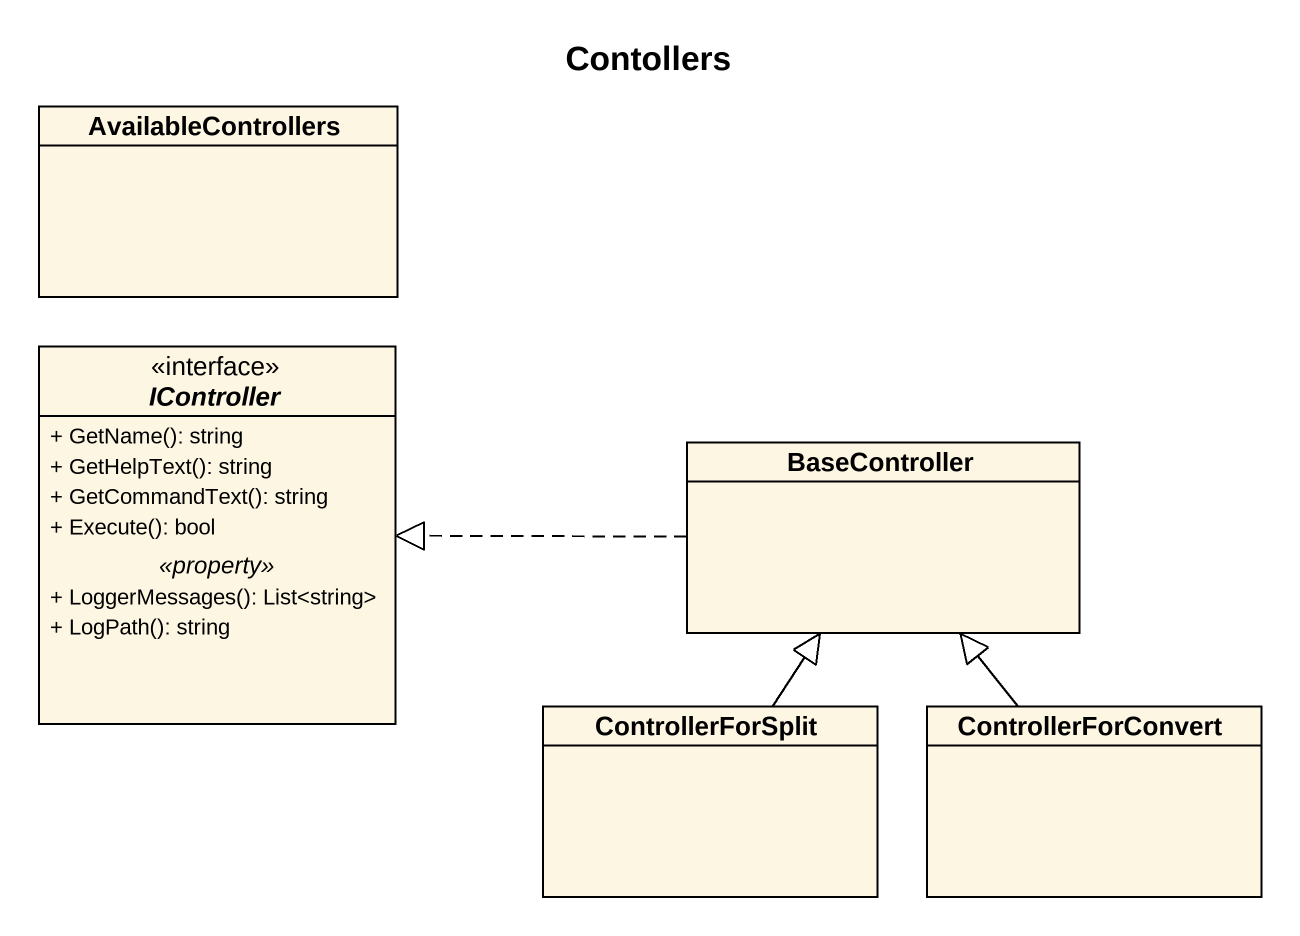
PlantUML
@startuml
title Contollers
hide circle
hide empty members
skinparam classAttributeIconSize 0
class AvailableControllers
interface IController {
  + GetName(): string
  + GetHelpText(): string
  + GetCommandText(): string
  + Execute(): bool
  .. <<property>> ..
  + LoggerMessages(): List<string>
  + LogPath(): string
}
class BaseController
class ControllerForSplit
class ControllerForConvert
BaseController .left.|> IController
ControllerForSplit -up-|> BaseController
ControllerForConvert -up-|> BaseController
@enduml
